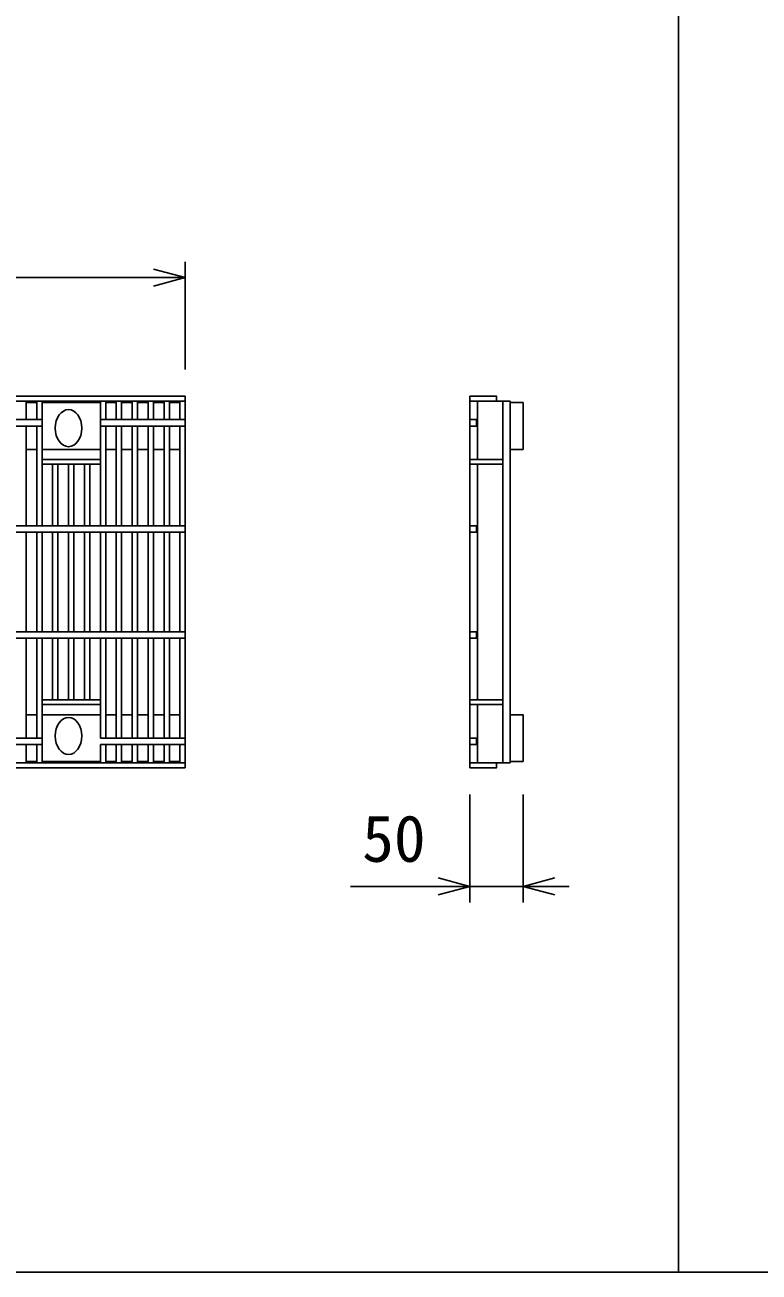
# Model space of a CAD drawing. Units: millimetres, scale not verified. Extents: x -25200 to 25200, y -8910 to 8910.
# Drawn here: x -15578 to -14886, y 1083 to 2258 of the extents above; entities that cross this region are included whole.
import ezdxf
from ezdxf.enums import TextEntityAlignment as Align

# ---------------------------------------------------------------- set-up
doc = ezdxf.new("R2010")
doc.units = ezdxf.units.MM
doc.header["$LTSCALE"] = 30
for name, color, linetype, lineweight in [('0-0_DIM', 7, 'Continuous', 25), ('0-2_HATCH', 6, 'Continuous', 25), ('0-7_TXT', 7, 'Continuous', 25)]:
    doc.layers.add(name, color=color, linetype=linetype, lineweight=lineweight)
doc.styles.add('ＭＳ ゴシック', font='')
doc.styles.get('ＭＳ ゴシック').set_extended_font_data('MS Gothic')

msp = doc.modelspace()

# ---------------------------------------------------------------- linework, layer by layer
at = {"layer": '0-0_DIM'}
for p, q in [((-15427.21, 1933.09), (-15427.21, 2034.68)), ((-15427.21, 2019.68), (-16422.21, 2019.68)), ((-15158.87, 1532.64), (-15158.87, 1431.06)), ((-15108.87, 1532.64), (-15108.87, 1431.06)), ((-15271.48, 1446.06), (-15158.87, 1446.06)), ((-15108.87, 1446.06), (-15158.87, 1446.06)), ((-15108.87, 1446.06), (-15065.4, 1446.06))]:
    msp.add_line(p, q, dxfattribs=at)
for points in [[(-15457.21, 2011.64), (-15427.21, 2019.68), (-15457.21, 2027.71)], [(-15188.87, 1438.02), (-15158.87, 1446.06), (-15188.87, 1454.09)], [(-15078.87, 1454.09), (-15108.87, 1446.06), (-15078.87, 1438.02)]]:
    msp.add_lwpolyline(points, dxfattribs=at)
at = {"layer": '0-2_HATCH'}
for p, q in [((-15427.21, 1907.87), (-16422.21, 1907.87)), ((-15427.21, 1907.87), (-15427.21, 1557.87)), ((-15158.87, 1907.87), (-15158.87, 1557.87)), ((-15427.21, 1903.37), (-16422.21, 1903.37)), ((-15577.21, 1903.37), (-15577.21, 1885.87)), ((-15567.21, 1901.87), (-15577.21, 1901.87)), ((-15567.21, 1903.37), (-15567.21, 1885.87)), ((-15562.21, 1785.87), (-15562.21, 1903.37)), ((-15507.21, 1901.87), (-15562.21, 1901.87)), ((-15507.21, 1785.87), (-15507.21, 1903.37)), ((-15502.21, 1903.37), (-15502.21, 1885.87)), ((-15492.21, 1901.87), (-15502.21, 1901.87)), ((-15492.21, 1903.37), (-15492.21, 1885.87)), ((-15487.21, 1903.37), (-15487.21, 1885.87)), ((-15477.21, 1901.87), (-15487.21, 1901.87)), ((-15477.21, 1903.37), (-15477.21, 1885.87)), ((-15472.21, 1903.37), (-15472.21, 1885.87)), ((-15462.21, 1901.87), (-15472.21, 1901.87)), ((-15462.21, 1903.37), (-15462.21, 1885.87)), ((-15457.21, 1903.37), (-15457.21, 1885.87)), ((-15447.21, 1901.87), (-15457.21, 1901.87)), ((-15447.21, 1903.37), (-15447.21, 1885.87)), ((-15442.21, 1903.37), (-15442.21, 1885.87)), ((-15432.21, 1901.87), (-15442.21, 1901.87)), ((-15432.21, 1903.37), (-15432.21, 1885.87)), ((-15158.87, 1903.37), (-15120.87, 1903.37)), ((-15151.87, 1848.37), (-15151.87, 1903.37)), ((-15127.87, 1562.37), (-15127.87, 1903.37)), ((-15120.87, 1562.37), (-15120.87, 1903.37)), ((-15562.21, 1885.87), (-16287.21, 1885.87)), ((-15427.21, 1885.87), (-15507.21, 1885.87)), ((-16287.21, 1879.87), (-15562.21, 1879.87)), ((-15577.21, 1785.87), (-15577.21, 1879.87)), ((-15567.21, 1785.87), (-15567.21, 1879.87)), ((-15507.21, 1879.87), (-15427.21, 1879.87)), ((-15502.21, 1785.87), (-15502.21, 1879.87)), ((-15492.21, 1785.87), (-15492.21, 1879.87)), ((-15487.21, 1785.87), (-15487.21, 1879.87)), ((-15477.21, 1785.87), (-15477.21, 1879.87)), ((-15472.21, 1785.87), (-15472.21, 1879.87)), ((-15462.21, 1785.87), (-15462.21, 1879.87)), ((-15457.21, 1785.87), (-15457.21, 1879.87)), ((-15447.21, 1785.87), (-15447.21, 1879.87)), ((-15442.21, 1785.87), (-15442.21, 1879.87)), ((-15432.21, 1785.87), (-15432.21, 1879.87)), ((-15567.21, 1857.87), (-15577.21, 1857.87)), ((-15507.21, 1857.87), (-15562.21, 1857.87)), ((-15492.21, 1857.87), (-15502.21, 1857.87)), ((-15477.21, 1857.87), (-15487.21, 1857.87)), ((-15462.21, 1857.87), (-15472.21, 1857.87)), ((-15447.21, 1857.87), (-15457.21, 1857.87)), ((-15432.21, 1857.87), (-15442.21, 1857.87)), ((-15507.21, 1848.37), (-15562.21, 1848.37)), ((-15158.87, 1848.37), (-15127.87, 1848.37)), ((-15562.21, 1843.87), (-15507.21, 1843.87)), ((-15552.21, 1785.87), (-15552.21, 1843.87)), ((-15547.21, 1785.87), (-15547.21, 1843.87)), ((-15537.21, 1785.87), (-15537.21, 1843.87)), ((-15532.21, 1785.87), (-15532.21, 1843.87)), ((-15522.21, 1785.87), (-15522.21, 1843.87)), ((-15517.21, 1785.87), (-15517.21, 1843.87)), ((-15158.87, 1843.87), (-15127.87, 1843.87)), ((-15151.87, 1621.87), (-15151.87, 1843.87)), ((-15427.21, 1785.87), (-16422.21, 1785.87)), ((-16422.21, 1779.87), (-15427.21, 1779.87)), ((-15577.21, 1685.87), (-15577.21, 1779.87)), ((-15567.21, 1685.87), (-15567.21, 1779.87)), ((-15562.21, 1685.87), (-15562.21, 1779.87)), ((-15552.21, 1685.87), (-15552.21, 1779.87)), ((-15547.21, 1685.87), (-15547.21, 1779.87)), ((-15537.21, 1685.87), (-15537.21, 1779.87)), ((-15532.21, 1685.87), (-15532.21, 1779.87)), ((-15522.21, 1685.87), (-15522.21, 1779.87)), ((-15517.21, 1685.87), (-15517.21, 1779.87)), ((-15507.21, 1685.87), (-15507.21, 1779.87)), ((-15502.21, 1685.87), (-15502.21, 1779.87)), ((-15492.21, 1685.87), (-15492.21, 1779.87)), ((-15487.21, 1685.87), (-15487.21, 1779.87)), ((-15477.21, 1685.87), (-15477.21, 1779.87)), ((-15472.21, 1685.87), (-15472.21, 1779.87)), ((-15462.21, 1685.87), (-15462.21, 1779.87)), ((-15457.21, 1685.87), (-15457.21, 1779.87)), ((-15447.21, 1685.87), (-15447.21, 1779.87)), ((-15442.21, 1685.87), (-15442.21, 1779.87)), ((-15432.21, 1685.87), (-15432.21, 1779.87)), ((-15427.21, 1685.87), (-16422.21, 1685.87)), ((-16422.21, 1679.87), (-15427.21, 1679.87)), ((-15577.21, 1585.87), (-15577.21, 1679.87)), ((-15567.21, 1585.87), (-15567.21, 1679.87)), ((-15562.21, 1562.37), (-15562.21, 1679.87)), ((-15552.21, 1621.87), (-15552.21, 1679.87)), ((-15547.21, 1621.87), (-15547.21, 1679.87)), ((-15537.21, 1621.87), (-15537.21, 1679.87)), ((-15532.21, 1621.87), (-15532.21, 1679.87)), ((-15522.21, 1621.87), (-15522.21, 1679.87)), ((-15517.21, 1621.87), (-15517.21, 1679.87)), ((-15507.21, 1585.87), (-15507.21, 1679.87)), ((-15502.21, 1585.87), (-15502.21, 1679.87)), ((-15492.21, 1585.87), (-15492.21, 1679.87)), ((-15487.21, 1585.87), (-15487.21, 1679.87)), ((-15477.21, 1585.87), (-15477.21, 1679.87)), ((-15472.21, 1585.87), (-15472.21, 1679.87)), ((-15462.21, 1585.87), (-15462.21, 1679.87)), ((-15457.21, 1585.87), (-15457.21, 1679.87)), ((-15447.21, 1585.87), (-15447.21, 1679.87)), ((-15442.21, 1585.87), (-15442.21, 1679.87)), ((-15432.21, 1585.87), (-15432.21, 1679.87)), ((-15507.21, 1621.87), (-15562.21, 1621.87)), ((-15158.87, 1621.87), (-15127.87, 1621.87)), ((-15507.21, 1617.37), (-15562.21, 1617.37)), ((-15158.87, 1617.37), (-15127.87, 1617.37)), ((-15151.87, 1562.37), (-15151.87, 1617.37)), ((-15567.21, 1607.87), (-15577.21, 1607.87)), ((-15507.21, 1607.87), (-15562.21, 1607.87)), ((-15492.21, 1607.87), (-15502.21, 1607.87)), ((-15477.21, 1607.87), (-15487.21, 1607.87)), ((-15462.21, 1607.87), (-15472.21, 1607.87)), ((-15447.21, 1607.87), (-15457.21, 1607.87)), ((-15432.21, 1607.87), (-15442.21, 1607.87)), ((-15562.21, 1585.87), (-16287.21, 1585.87)), ((-16287.21, 1579.87), (-15562.21, 1579.87)), ((-15577.21, 1562.37), (-15577.21, 1579.87)), ((-15567.21, 1562.37), (-15567.21, 1579.87)), ((-15427.21, 1585.87), (-15507.21, 1585.87)), ((-15507.21, 1579.87), (-15427.21, 1579.87)), ((-15507.21, 1562.37), (-15507.21, 1579.87)), ((-15502.21, 1562.37), (-15502.21, 1579.87)), ((-15492.21, 1562.37), (-15492.21, 1579.87)), ((-15487.21, 1562.37), (-15487.21, 1579.87)), ((-15477.21, 1562.37), (-15477.21, 1579.87)), ((-15472.21, 1562.37), (-15472.21, 1579.87)), ((-15462.21, 1562.37), (-15462.21, 1579.87)), ((-15457.21, 1562.37), (-15457.21, 1579.87)), ((-15447.21, 1562.37), (-15447.21, 1579.87)), ((-15442.21, 1562.37), (-15442.21, 1579.87)), ((-15432.21, 1562.37), (-15432.21, 1579.87)), ((-15567.21, 1563.87), (-15577.21, 1563.87)), ((-15507.21, 1563.87), (-15562.21, 1563.87)), ((-15492.21, 1563.87), (-15502.21, 1563.87)), ((-15477.21, 1563.87), (-15487.21, 1563.87)), ((-15462.21, 1563.87), (-15472.21, 1563.87)), ((-15447.21, 1563.87), (-15457.21, 1563.87)), ((-15432.21, 1563.87), (-15442.21, 1563.87)), ((-15427.21, 1562.37), (-16422.21, 1562.37)), ((-15158.87, 1562.37), (-15120.87, 1562.37))]:
    msp.add_line(p, q, dxfattribs=at)
for points in [[(-16422.21, 1907.87), (-16422.21, 1557.87), (-15427.21, 1557.87)], [(-15158.87, 1907.87), (-15133.87, 1907.87), (-15133.87, 1903.37)], [(-15158.87, 1885.87), (-15152.87, 1885.87), (-15152.87, 1879.87), (-15158.87, 1879.87)], [(-15158.87, 1785.87), (-15152.87, 1785.87), (-15152.87, 1779.87), (-15158.87, 1779.87)], [(-15158.87, 1685.87), (-15152.87, 1685.87), (-15152.87, 1679.87), (-15158.87, 1679.87)], [(-15158.87, 1585.87), (-15152.87, 1585.87), (-15152.87, 1579.87), (-15158.87, 1579.87)], [(-15158.87, 1557.87), (-15133.87, 1557.87), (-15133.87, 1562.37)]]:
    msp.add_lwpolyline(points, dxfattribs=at)
for points in [[(-15120.87, 1901.87), (-15108.87, 1901.87), (-15108.87, 1857.87), (-15120.87, 1857.87)], [(-15120.87, 1563.87), (-15108.87, 1563.87), (-15108.87, 1607.87), (-15120.87, 1607.87)]]:
    msp.add_lwpolyline(points, close=True, dxfattribs=at)
for centre in [(-15537.21, 1877.87), (-15537.21, 1587.87)]:
    msp.add_ellipse(centre, major_axis=(0, 17.5), ratio=0.714286, dxfattribs=at)
at = {"layer": '0-7_TXT'}
for points in [[(-16762.38, 1082.74), (-14962.38, 1082.74), (-14962.38, 3432.74), (-16762.38, 3432.74)], [(-14962.38, 1082.74), (-13162.38, 1082.74), (-13162.38, 3432.74), (-14962.38, 3432.74)]]:
    msp.add_lwpolyline(points, close=True, dxfattribs=at)

# ---------------------------------------------------------------- texts
at = {"layer": '0-0_DIM', "style": 'ＭＳ ゴシック'}
msp.add_text('50', height=43.99, dxfattribs=at).set_placement((-15260.51, 1456.06), align=Align.BOTTOM_LEFT)

doc.saveas('drawing.dxf')
